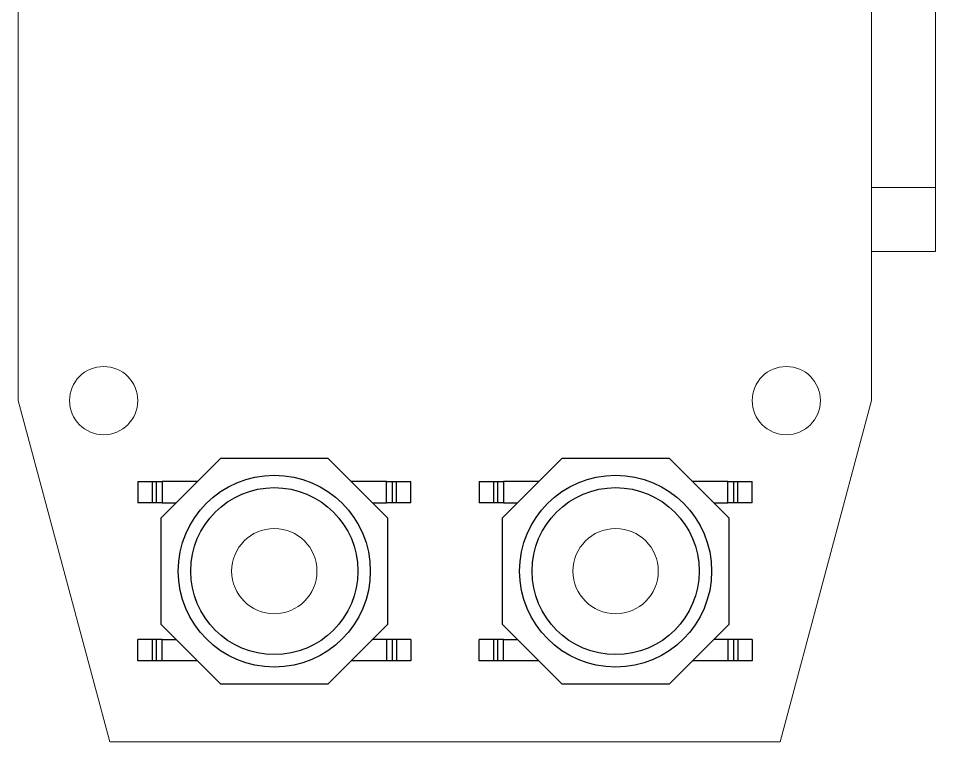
# Model space of a CAD drawing. Header units: millimetres. Extents: x -13 to 383, y -156 to 81.
# Drawn here: x 185.15 to 206.65, y -143 to -126.03 of the extents above; entities that cross this region are included whole.
import ezdxf

# ---------------------------------------------------------------- set-up
doc = ezdxf.new("R2010")
doc.units = ezdxf.units.MM
doc.header["$LTSCALE"] = 0.5
doc.layers.get('0').update_dxf_attribs({"lineweight": 18})

msp = doc.modelspace()

# ---------------------------------------------------------------- linework, layer by layer
at = {"color": 3, "linetype": 'Continuous'}
for p, q in [((185.153, -135), (185.153, -101.6)), ((205.153, -135), (205.153, -101.6))]:
    msp.add_line(p, q, dxfattribs=at)
at = {"color": 8, "linetype": 'Continuous', "ltscale": 0.5}
for p, q in [((206.653, -122.5), (206.653, -131.5)), ((206.653, -130), (205.153, -130)), ((206.653, -131.5), (205.153, -131.5))]:
    msp.add_line(p, q, dxfattribs=at)
at = {"color": 3, "linetype": 'Continuous', "ltscale": 0.5}
for p, q in [((185.153, -135), (187.297, -143)), ((205.153, -135), (203.01, -143)), ((203.01, -143), (187.297, -143))]:
    msp.add_line(p, q, dxfattribs=at)
at = {"color": 136, "linetype": 'Continuous', "lineweight": 25}
for p, q in [((188.503, -137.747), (189.901, -136.35)), ((189.901, -136.35), (192.406, -136.35)), ((192.406, -136.35), (193.803, -137.747)), ((196.503, -137.747), (197.901, -136.35)), ((197.901, -136.35), (200.406, -136.35)), ((200.406, -136.35), (201.803, -137.747)), ((187.953, -136.9), (187.953, -137.4)), ((187.953, -136.9), (188.292, -136.9)), ((188.292, -136.9), (188.292, -137.4)), ((188.292, -136.9), (188.384, -136.9)), ((188.384, -136.9), (188.384, -137.4)), ((188.384, -136.9), (188.525, -136.9)), ((188.525, -136.9), (188.525, -137.4)), ((189.351, -136.9), (188.525, -136.9)), ((193.782, -136.9), (192.956, -136.9)), ((193.782, -137.4), (193.782, -136.9)), ((193.782, -136.9), (193.923, -136.9)), ((193.923, -137.4), (193.923, -136.9)), ((193.923, -136.9), (194.015, -136.9)), ((194.015, -137.4), (194.015, -136.9)), ((194.015, -136.9), (194.353, -136.9)), ((194.353, -137.4), (194.353, -136.9)), ((195.953, -136.9), (195.953, -137.4)), ((195.953, -136.9), (196.292, -136.9)), ((196.292, -136.9), (196.292, -137.4)), ((196.292, -136.9), (196.384, -136.9)), ((196.384, -136.9), (196.384, -137.4)), ((196.384, -136.9), (196.525, -136.9)), ((196.525, -136.9), (196.525, -137.4)), ((197.351, -136.9), (196.525, -136.9)), ((201.782, -136.9), (200.956, -136.9)), ((201.782, -137.4), (201.782, -136.9)), ((201.782, -136.9), (201.923, -136.9)), ((201.923, -137.4), (201.923, -136.9)), ((201.923, -136.9), (202.015, -136.9)), ((202.015, -137.4), (202.015, -136.9)), ((202.015, -136.9), (202.353, -136.9)), ((202.353, -137.4), (202.353, -136.9)), ((188.292, -137.4), (187.953, -137.4)), ((188.384, -137.4), (188.292, -137.4)), ((188.525, -137.4), (188.384, -137.4)), ((188.525, -137.4), (188.851, -137.4)), ((193.456, -137.4), (193.782, -137.4)), ((193.923, -137.4), (193.782, -137.4)), ((194.015, -137.4), (193.923, -137.4)), ((194.353, -137.4), (194.015, -137.4)), ((196.292, -137.4), (195.953, -137.4)), ((196.384, -137.4), (196.292, -137.4)), ((196.525, -137.4), (196.384, -137.4)), ((196.525, -137.4), (196.851, -137.4)), ((201.456, -137.4), (201.782, -137.4)), ((201.923, -137.4), (201.782, -137.4)), ((202.015, -137.4), (201.923, -137.4)), ((202.353, -137.4), (202.015, -137.4)), ((188.503, -140.253), (188.503, -137.747)), ((193.803, -137.747), (193.803, -140.253)), ((196.503, -140.253), (196.503, -137.747)), ((201.803, -137.747), (201.803, -140.253)), ((189.901, -141.65), (188.503, -140.253)), ((193.803, -140.253), (192.406, -141.65)), ((197.901, -141.65), (196.503, -140.253)), ((201.803, -140.253), (200.406, -141.65)), ((187.953, -141.1), (187.953, -140.6)), ((188.292, -140.6), (187.953, -140.6)), ((188.292, -140.6), (188.292, -141.1)), ((188.384, -140.6), (188.292, -140.6)), ((188.384, -140.6), (188.384, -141.1)), ((188.525, -140.6), (188.384, -140.6)), ((188.525, -141.1), (188.525, -140.6)), ((188.525, -140.6), (188.851, -140.6)), ((193.782, -140.6), (193.456, -140.6)), ((193.782, -140.6), (193.782, -141.1)), ((193.923, -140.6), (193.782, -140.6)), ((193.923, -141.1), (193.923, -140.6)), ((194.015, -140.6), (193.923, -140.6)), ((194.015, -140.6), (194.015, -141.1)), ((194.353, -140.6), (194.015, -140.6)), ((194.353, -140.6), (194.353, -141.1)), ((195.953, -141.1), (195.953, -140.6)), ((196.292, -140.6), (195.953, -140.6)), ((196.292, -140.6), (196.292, -141.1)), ((196.384, -140.6), (196.292, -140.6)), ((196.384, -140.6), (196.384, -141.1)), ((196.525, -140.6), (196.384, -140.6)), ((196.525, -141.1), (196.525, -140.6)), ((196.525, -140.6), (196.851, -140.6)), ((201.782, -140.6), (201.456, -140.6)), ((201.782, -140.6), (201.782, -141.1)), ((201.923, -140.6), (201.782, -140.6)), ((201.923, -141.1), (201.923, -140.6)), ((202.015, -140.6), (201.923, -140.6)), ((202.015, -140.6), (202.015, -141.1)), ((202.353, -140.6), (202.015, -140.6)), ((202.353, -140.6), (202.353, -141.1)), ((188.292, -141.1), (187.953, -141.1)), ((188.384, -141.1), (188.292, -141.1)), ((188.525, -141.1), (188.384, -141.1)), ((189.351, -141.1), (188.525, -141.1)), ((193.782, -141.1), (192.956, -141.1)), ((193.923, -141.1), (193.782, -141.1)), ((194.015, -141.1), (193.923, -141.1)), ((194.353, -141.1), (194.015, -141.1)), ((196.292, -141.1), (195.953, -141.1)), ((196.384, -141.1), (196.292, -141.1)), ((196.525, -141.1), (196.384, -141.1)), ((197.351, -141.1), (196.525, -141.1)), ((201.782, -141.1), (200.956, -141.1)), ((201.923, -141.1), (201.782, -141.1)), ((202.015, -141.1), (201.923, -141.1)), ((202.353, -141.1), (202.015, -141.1)), ((192.406, -141.65), (189.901, -141.65)), ((200.406, -141.65), (197.901, -141.65))]:
    msp.add_line(p, q, dxfattribs=at)
at = {"color": 3, "linetype": 'Continuous', "ltscale": 0.5}
for centre in [(187.153, -135), (203.153, -135)]:
    msp.add_circle(centre, 0.8, dxfattribs=at)
at = {"color": 136, "linetype": 'Continuous', "lineweight": 25}
for centre, radius in [((191.153, -139), 2.25), ((199.153, -139), 2.25), ((191.153, -139), 1.959), ((199.153, -139), 1.959)]:
    msp.add_circle(centre, radius, dxfattribs=at)
at = {"color": 2, "linetype": 'Continuous'}
for centre in [(191.153, -139), (199.153, -139)]:
    msp.add_circle(centre, 1, dxfattribs=at)

doc.saveas('drawing.dxf')
